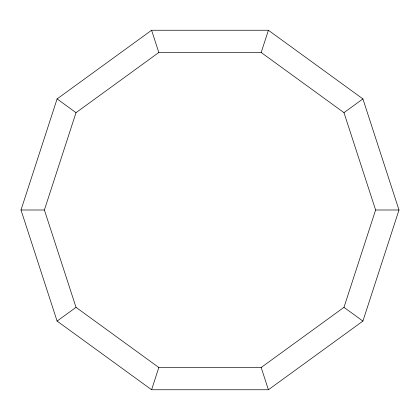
<?xml version="1.0" encoding="UTF-8"?>
<svg xmlns="http://www.w3.org/2000/svg" width="420" height="420" viewBox="0 0 420 420"><rect width="100%" height="100%" fill="white"/><g stroke="black" fill="none" stroke-linecap="round" stroke-linejoin="round"><path stroke-width="0.63" d="M21 210L57.094 98.91L151.594 30.25L268.406 30.25L362.906 98.91L399 210L362.906 321.09L268.406 389.75L151.594 389.75L57.094 321.09L21 210L44.389 210L76.02 112.66L158.823 52.495L261.177 52.495L343.98 112.66L375.611 210L343.98 307.34L261.177 367.505L158.823 367.505L76.02 307.34L44.389 210M151.594 389.75L158.823 367.505M261.177 52.495L268.406 30.25M57.094 321.09L76.02 307.34M343.98 112.66L362.906 98.91M375.611 210L399 210M57.094 98.91L76.02 112.66M343.98 307.34L362.906 321.09M151.594 30.25L158.823 52.495M261.177 367.505L268.406 389.75"/></g></svg>
